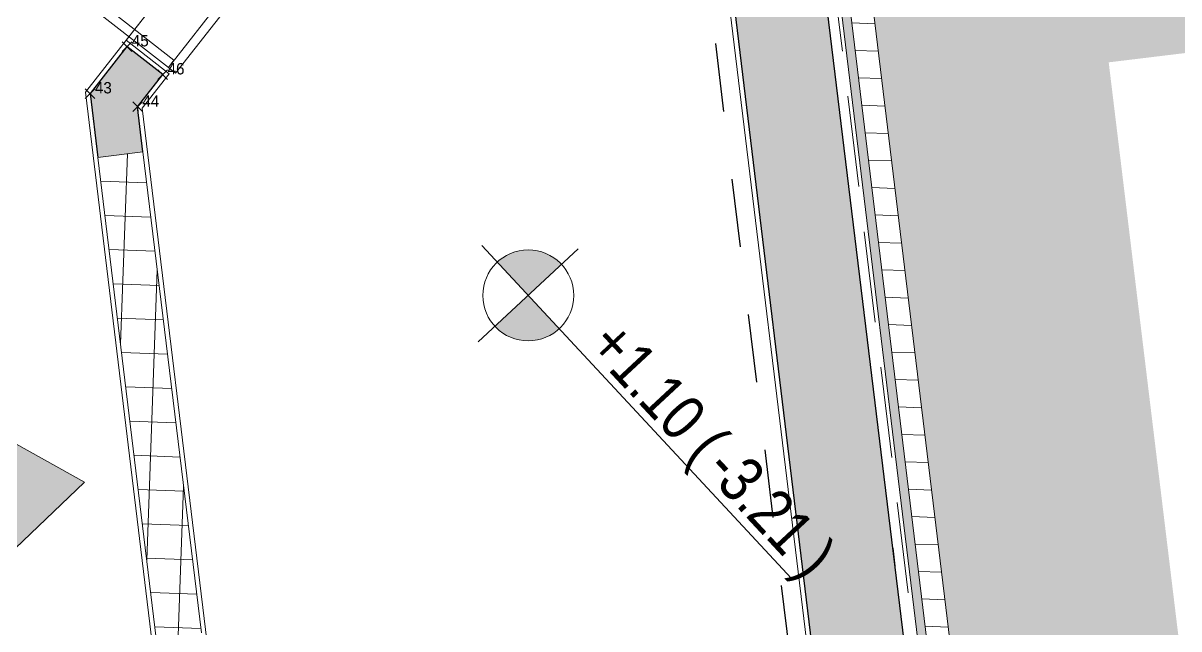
# Model space of a CAD drawing. Header units: metres. Extents: x 400403 to 400526, y 4543947 to 4544120.
# Drawn here: x 400457.34 to 400462.42, y 4543972.75 to 4543975.41 of the extents above; entities that cross this region are included whole.
import ezdxf

# ---------------------------------------------------------------- set-up
doc = ezdxf.new("R2010")
doc.units = ezdxf.units.M
for name, pattern in [('Dash', [0.6, 0.3, -0.3]), ('Dot 1mm', [0.09999999999999999, 0, -0.09999999999999999]), ('Hidden', [0.6000000000000001, 0.4, -0.2])]:
    doc.linetypes.add(name, pattern=pattern)
for name, color, linetype, lineweight, true_color in [('A-----NPP', 7, 'Continuous', 15, 0x00a000), ('A_AREA', 4, 'Dash', 60, 0x00ffff), ('A_DOOR', 5, 'Continuous', 13, 0x0000ff), ('A_RC', 7, 'Continuous', 15, 0x007f00)]:
    doc.layers.add(name, color=color, linetype=linetype, lineweight=lineweight, true_color=true_color)
for name, color, linetype, lineweight in [('A-DETLGEM', 7, 'Continuous', 13), ('A_ELEVATION_1', 7, 'Continuous', 13), ('A_ELEVATION_2', 7, 'Continuous', 18), ('A_HATCH', 7, 'Continuous', 18), ('A_NIVO', 7, 'Continuous', 5), ('A_SECTION_LINE', 7, 'Continuous', 5), ('G-PLANOTM', 7, 'Continuous', 13)]:
    doc.layers.add(name, color=color, linetype=linetype, lineweight=lineweight)
doc.styles.add('Arial Narrow_1', font='Arial Narrow.ttf', dxfattribs={"height": 0.2})

# ---------------------------------------------------------------- blocks, each defined once
blk = doc.blocks.new('_SINGLE SWINGING_no handle - INT HOLLOW METAL-5776789-PERON KAT _1_10 _-3_21_ KOTU TUĞLA DUVAR PLANI - 2_2')
at = {"layer": 'A_DOOR', "color": 176, "true_color": 0x00007f}
for p, q in [((-0.4600000000000067, 0.02949999999902054), (0.4599999999999747, 0.02949999999902054)), ((-0.4600000000000068, -0.01050000000097889), (-0.4600000000000067, 0.02949999999902054)), ((0.4599999999999746, 0.02949999999902054), (0.4599999999999746, -0.01050000000097889)), ((0.4599999999999746, -0.01050000000097889), (-0.4600000000000068, -0.01050000000097889)), ((0.4599999999999578, -0.0105000000009838), (0.4199999999999578, -0.01050000000098373)), ((0.4199999999999564, -0.9305000000009839), (0.4199999999999578, -0.0105000000009837)), ((0.4599999999999578, -0.0105000000009838), (0.4599999999999563, -0.930500000000984)), ((0.4599999999999563, -0.930500000000984), (0.4199999999999564, -0.9305000000009839))]:
    blk.add_line(p, q, dxfattribs=at)
at = {"layer": 'A_DOOR', "linetype": 'Dash', "lineweight": 5}
blk.add_arc((0.4599999999999576, -0.01050000000098373), 0.9200000000000008, 178.9999999999995, 269.9999999999996, dxfattribs=at)
blk = doc.blocks.new('M09-PRT-S24-ZZ-M3-ARC-01_rvt-1-PERON KAT _1_10 _-3_21_ KOTU TUĞLA DUVAR PLANI - 2_2')
at = {"layer": 'A_HATCH', "lineweight": 5, "true_color": 0x787878}
h = blk.add_hatch(dxfattribs=at)
h.set_pattern_fill('FP_2', color=8, style=0, pattern_type=2)
h.set_pattern_definition([(45, (0, 0), (-0.1060660171779821, 0.1060660171779821), []), (135, (0, 0), (-0.1060660171779821, -0.1060660171779821), [])])
h.paths.add_polyline_path([(130.2871763778977, -38.48633484909278), (130.4047334283562, -38.32453145021778), (128.3012892429813, -36.79628979425738), (128.1837321925228, -36.95809319313236), (130.2252834638768, -38.44136701487441)], flags=0)
h.paths.add_polyline_path([(128.0219287936479, -36.84053614267388), (128.1394858441064, -36.6787327437989), (126.4157933792055, -35.42639686284597), (126.2982363287469, -35.58820026172095), (127.2223033399739, -36.25957424410411)], flags=0)
at = {"layer": 'A_RC', "lineweight": 5, "true_color": 0xff8000}
blk.add_hatch(color=30, dxfattribs=at).paths.add_polyline_path([(126.2982363287469, -35.58820026172098), (126.4157933792054, -35.42639686284599), (126.2539899803304, -35.3088398123875), (126.2258317766232, -35.13105591108035), (126.0282941085042, -35.16234280408838), (126.0694117676198, -35.42194948660998)], flags=0)
at = {"layer": 'G-PLANOTM', "linetype": 'Hidden', "lineweight": 5, "true_color": 0x787878}
h = blk.add_hatch(dxfattribs=at)
h.set_pattern_fill('FP_1', color=8, style=0, pattern_type=2)
h.set_pattern_definition([(45, (0, 0), (-0.08838834764831845, 0.08838834764831845), []), (45, (0.08800000000000001, 0), (-0.08838834764831845, 0.08838834764831845), [0.063, -0.031])])
h.paths.add_polyline_path([(126.8121334168002, -43.94984180028957), (127.0503788279411, -43.62192512375999), (69.14334172818242, -1.550000000000271), (68.45375773204518, -1.550000000000263), (126.4136455600131, -43.66032342544006)], flags=0)
h.paths.add_polyline_path([(132.2902747160183, -36.4098271582594), (132.5285201268918, -36.08191048209794), (127.3504922333829, -32.31985300626563), (127.1122468225093, -32.64776968242712), (132.1021460413161, -36.27314367535099)], flags=0)
h.paths.add_polyline_path([(121.2879627219687, -28.41617958819882), (121.5262081328422, -28.08826291203734), (113.7134310618535, -22.41194810813881), (113.47518565098, -22.73986478430029), (116.3527024355227, -24.83050310331983), (116.3536590453407, -24.82918652046008), (116.5154591494044, -24.94674810570355), (116.5145058344612, -24.94806015382449), (121.2163430921679, -28.36414488130859)], flags=0)
h.paths.add_polyline_path([(108.3025794247999, -18.98174638035507), (108.5408248356733, -18.65382970419358), (84.99942286000416, -1.550000000000271), (84.30983886464098, -1.550000000000263), (108.2978207895446, -18.9782890294669)], flags=0)
at = {"layer": 'A_AREA', "lineweight": 25}
blk.add_line((131.9079152791986, -36.25557912753774), (126.9728965105306, -32.67010987602317), dxfattribs=at)
at = {"layer": 'A_ELEVATION_2', "lineweight": 13}
blk.add_line((126.4157933792053, -35.42639686284593), (126.2982363287468, -35.58820026172091), dxfattribs=at)
at = {"layer": 'A_ELEVATION_2', "lineweight": 20}
for p, q in [((128.1394858441063, -36.67873274379885), (126.4157933792053, -35.42639686284593)), ((126.2982363287468, -35.58820026172091), (128.0219287936478, -36.84053614267384))]:
    blk.add_line(p, q, dxfattribs=at)
at = {"layer": 'A_RC'}
for p, q in [((131.9549290342833, -36.19087024502572), (127.0361057084835, -32.61713591108737)), ((126.0509539463487, -35.4332604540322), (125.8079813279424, -33.899191716545)), ((125.8489771873512, -34.15802938598213), (126.0054116523914, -35.14571772657726)), ((126.0054116523914, -35.14571772657726), (126.2424568541342, -35.10817345496761)), ((126.2424568541342, -35.10817345496761), (126.2724478016014, -35.29752884496518)), ((126.2724478016014, -35.29752884496518), (130.4164891334019, -38.30835111033025)), ((130.2754206728517, -38.50251518898025), (126.0509539463487, -35.4332604540322))]:
    blk.add_line(p, q, dxfattribs=at)
at = {"layer": 'A_RC', "color": 7, "lineweight": 25}
for p, q in [((126.2258317766231, -35.13105591108033), (126.0282941085041, -35.16234280408835)), ((126.0282941085041, -35.16234280408835), (126.0694117676197, -35.42194948660995)), ((126.2539899803303, -35.30883981238746), (126.2258317766231, -35.13105591108033)), ((126.4157933792053, -35.42639686284597), (126.2539899803303, -35.30883981238746)), ((126.0694117676197, -35.42194948660995), (126.2982363287468, -35.58820026172095))]:
    blk.add_line(p, q, dxfattribs=at)
at = {"layer": 'A_RC', "color": 7}
blk.add_line((126.2982363287468, -35.58820026172095), (126.4157933792053, -35.42639686284597), dxfattribs=at)
at = {"layer": 'G-PLANOTM', "linetype": 'Hidden'}
blk.add_line((132.553993323664, -36.04684963460404), (127.40431391057, -32.30538853539748), dxfattribs=at)
at = {"layer": 'G-PLANOTM', "lineweight": 25}
for p, q in [((132.5285201268917, -36.0819104820979), (127.3504922333827, -32.3198530062656)), ((127.1122468225092, -32.64776968242709), (132.2902747160182, -36.40982715825938))]:
    blk.add_line(p, q, dxfattribs=at)
at = {"lineweight": 15, "rotation": 279.0000000000001}
blk.add_blockref('_SINGLE SWINGING_no handle - INT HOLLOW METAL-5776789-PERON KAT _1_10 _-3_21_ KOTU TUĞLA DUVAR PLANI - 2_2', (126.1579852716792, -34.63556917889983), dxfattribs=at)
blk = doc.blocks.new('Elevation - Filled Arrow-693709-PERON KAT _1_10 _-3_21_ KOTU TUĞLA DUVAR PLANI - 2_2')
at = {"layer": 'A_SECTION_LINE'}
blk.add_hatch(color=256, dxfattribs=at).paths.add_polyline_path([(6.591881948714948e-07, 0.005843741991433941), (0.002531957843382645, 0.002468698742516678), (-0.002450179215144995, 0.002468698742516693)], flags=0)
for p, q in [((6.591881948721558e-07, 0.005843741991433941), (-0.002450179215144995, 0.002468698742516693)), ((0.002531957843382645, 0.002468698742516679), (6.591881948714948e-07, 0.005843741991433941)), ((-0.002450179215144993, 0.002468698742516694), (0.002531957843382645, 0.002468698742516678))]:
    blk.add_line(p, q, dxfattribs=at)
blk = doc.blocks.new('Spot Elevations - D_DAT_ELEV TARGET_REV-693727-PERON KAT _1_10 _-3_21_ KOTU TUĞLA DUVAR PLANI - 2_2')
at = {"layer": 'A_NIVO'}
h = blk.add_hatch(color=256, dxfattribs=at)
edge = h.paths.add_edge_path(flags=0)
edge.add_line((1.586231146433193e-18, 0.004), (-0.001999999999999998, 0.004))
edge.add_arc((-5.287437154777308e-19, 0.004), 0.001999999999999996, 90.00000000000028, 180.0000000000001, ccw=False)
edge.add_line((1.586231146433193e-18, 0.005999999999999998), (1.586231146433193e-18, 0.004))
h = blk.add_hatch(color=256, dxfattribs=at)
edge = h.paths.add_edge_path(flags=0)
edge.add_line((1.586231146433193e-18, 0.004), (0.002000000000000003, 0.004))
edge.add_arc((9.517386878599156e-18, 0.003999999999999994), 0.001999999999999992, 269.9999999999993, 359.99999999999983, ccw=False)
edge.add_line((1.586231146433193e-18, 0.002), (1.586231146433193e-18, 0.004))
for p, q in [((1.850603004172058e-18, 0.001000000000000001), (1.850603004172058e-18, 0.006999999999999999)), ((-0.002999999999999997, 0.004), (0.017, 0.004))]:
    blk.add_line(p, q, dxfattribs=at)
blk.add_circle((1.586231146433193e-18, 0.004), 0.002000000000000001, dxfattribs=at)
blk = doc.blocks.new('*U825')
at = {"color": 0, "linetype": 'ByBlock', "lineweight": -2, "transparency": 16777216}
for p, q in [((-0.7071067811865476, -0.7071067811865476), (0.7071067811865476, 0.7071067811865476)), ((-0.7071067811865476, 0.7071067811865476), (0.7071067811865476, -0.7071067811865476))]:
    blk.add_line(p, q, dxfattribs=at)
blk = doc.blocks.new('*U952', base_point=(400457.6332059918, 4543975.099460933))
at = {"color": 1, "linetype": 'ByBlock', "insert": (400457.6544191952, 4543975.099460933), "char_height": 0.05, "attachment_point": 7}
blk.add_mtext('43', dxfattribs=at)
blk = doc.blocks.new('*U953', base_point=(400457.6332059918, 4543975.099460933))
at = {"color": 61, "linetype": 'ByBlock', "lineweight": -2}
blk.add_blockref('*U952', (400457.6332059918, 4543975.099460933), dxfattribs=at)
blk = doc.blocks.new('*U954', base_point=(400457.6332059918, 4543975.099460933))
at = {"color": 61, "linetype": 'ByBlock', "lineweight": -2}
blk.add_blockref('*U953', (400457.6332059918, 4543975.099460933), dxfattribs=at)
at = {"color": 60, "linetype": 'ByBlock', "lineweight": -2, "xscale": 0.03, "yscale": 0.03, "zscale": 0.03, "rotation": 8.537736462515939e-07}
blk.add_blockref('*U825', (400457.6332059918, 4543975.099460933), dxfattribs=at)
blk = doc.blocks.new('*U955', base_point=(400457.8417342819, 4543975.041332913))
at = {"color": 1, "linetype": 'ByBlock', "insert": (400457.8629474854, 4543975.041332913), "char_height": 0.05, "attachment_point": 7}
blk.add_mtext('44', dxfattribs=at)
blk = doc.blocks.new('*U956', base_point=(400457.8417342819, 4543975.041332913))
at = {"color": 61, "linetype": 'ByBlock', "lineweight": -2}
blk.add_blockref('*U955', (400457.8417342819, 4543975.041332913), dxfattribs=at)
blk = doc.blocks.new('*U957', base_point=(400457.8417342819, 4543975.041332913))
at = {"color": 61, "linetype": 'ByBlock', "lineweight": -2}
blk.add_blockref('*U956', (400457.8417342819, 4543975.041332913), dxfattribs=at)
at = {"color": 60, "linetype": 'ByBlock', "lineweight": -2, "xscale": 0.03, "yscale": 0.03, "zscale": 0.03, "rotation": 8.537736462515939e-07}
blk.add_blockref('*U825', (400457.8417342819, 4543975.041332913), dxfattribs=at)
blk = doc.blocks.new('*U958', base_point=(400457.7953027415, 4543975.306368968))
at = {"color": 1, "linetype": 'ByBlock', "insert": (400457.8165159449, 4543975.306368968), "char_height": 0.05, "attachment_point": 7}
blk.add_mtext('45', dxfattribs=at)
blk = doc.blocks.new('*U959', base_point=(400457.7953027415, 4543975.306368968))
at = {"color": 61, "linetype": 'ByBlock', "lineweight": -2}
blk.add_blockref('*U958', (400457.7953027415, 4543975.306368968), dxfattribs=at)
blk = doc.blocks.new('*U960', base_point=(400457.7953027415, 4543975.306368968))
at = {"color": 61, "linetype": 'ByBlock', "lineweight": -2}
blk.add_blockref('*U959', (400457.7953027415, 4543975.306368968), dxfattribs=at)
at = {"color": 60, "linetype": 'ByBlock', "lineweight": -2, "xscale": 0.03, "yscale": 0.03, "zscale": 0.03, "rotation": 8.537736462515939e-07}
blk.add_blockref('*U825', (400457.7953027415, 4543975.306368968), dxfattribs=at)
blk = doc.blocks.new('*U961', base_point=(400457.9527414116, 4543975.183027714))
at = {"color": 1, "linetype": 'ByBlock', "insert": (400457.973954615, 4543975.183027714), "char_height": 0.05, "attachment_point": 7}
blk.add_mtext('46', dxfattribs=at)
blk = doc.blocks.new('*U962', base_point=(400457.9527414116, 4543975.183027714))
at = {"color": 61, "linetype": 'ByBlock', "lineweight": -2}
blk.add_blockref('*U961', (400457.9527414116, 4543975.183027714), dxfattribs=at)
blk = doc.blocks.new('*U963', base_point=(400457.9527414116, 4543975.183027714))
at = {"color": 60, "linetype": 'ByBlock', "lineweight": -2, "xscale": 0.03, "yscale": 0.03, "zscale": 0.03, "rotation": 8.537736462515939e-07}
blk.add_blockref('*U825', (400457.9527414116, 4543975.183027714), dxfattribs=at)
at = {"color": 61, "linetype": 'ByBlock', "lineweight": -2}
blk.add_blockref('*U962', (400457.9527414116, 4543975.183027714), dxfattribs=at)

msp = doc.modelspace()

# ---------------------------------------------------------------- hatches: boundary and pattern name
at = {"layer": 'A-DETLGEM', "true_color": 0xc0c0c0}
h = msp.add_hatch(color=9, dxfattribs=at)
h.paths.add_polyline_path([(400452.7678284498, 4543963.817201259), (400452.807536728, 4543963.822023363), (400452.2095959864, 4543968.745849808), (400451.8621474833, 4543968.703656279), (400443.1550779355, 4544040.403235087), (400441.0116069176, 4544042.707948361), (400440.4027377538, 4544047.721766425), (400440.3665329389, 4544047.688094571), (400440.973465436, 4544042.690224256), (400443.1169364539, 4544040.385510983), (400451.8272613075, 4543968.659125897), (400452.1747098116, 4543968.701319427), (400452.7590697927, 4543963.88932564)], flags=0)
h.paths.add_polyline_path([(400459.1456847905, 4543964.591716809), (400459.1853930682, 4543964.596538912), (400458.5934799553, 4543969.47073001), (400461.6588573853, 4543969.842984003), (400460.8873209447, 4543976.19630845), (400466.8435626134, 4543976.919623862), (400467.3137176313, 4543973.048066777), (400474.6425523991, 4543973.93806746), (400474.1723973808, 4543977.809624544), (400480.1286390489, 4543978.532939957), (400480.9001754895, 4543972.179615511), (400483.9425375685, 4543972.549074559), (400484.5344506814, 4543967.674883462), (400484.5741589595, 4543967.679705564), (400483.9774237438, 4543972.59360494), (400480.9350616648, 4543972.224145892), (400480.1635252247, 4543978.577470337), (400474.1278670002, 4543977.844510719), (400474.5980220182, 4543973.972953635), (400467.3486038066, 4543973.092597158), (400466.8784487887, 4543976.964154243), (400460.8427905642, 4543976.231194624), (400461.6143270048, 4543969.877870179), (400458.5489495748, 4543969.505616185), (400459.1390477351, 4543964.646370565)], flags=0)
h.paths.add_polyline_path([(400459.9569060474, 4543983.487089534), (400465.9924567199, 4543984.220036092), (400464.8906062405, 4543993.293377566), (400458.8746948356, 4543992.562815967), (400459.9556163388, 4543983.497905393)], flags=0)
h.paths.add_polyline_path([(400459.9918782643, 4543983.531630363), (400458.9191393612, 4543992.527919366), (400464.8557200652, 4543993.248847186), (400465.9479263393, 4543984.254922268), (400460.1314518425, 4543983.548579931)], flags=0)
h.paths.add_polyline_path([(400458.0112363381, 4543999.817669151), (400464.0157961418, 4544000.546852232), (400463.0719067157, 4544008.319441385), (400462.9540591092, 4544008.827320962), (400462.853616445, 4544009.313623422), (400462.7649953143, 4544009.802260861), (400462.6882504007, 4544010.292949756), (400462.623429733, 4544010.785405664), (400462.5705746912, 4544011.279343418), (400462.5297200285, 4544011.774477336), (400462.5008939017, 4544012.270521433), (400462.4841179132, 4544012.767189649), (400462.4794071672, 4544013.264196078), (400462.4867703492, 4544013.761255213), (400462.5060082256, 4544014.257894722), (400462.519393141, 4544014.493754781), (400462.5472567083, 4544014.769675243), (400462.5872155993, 4544015.044103815), (400462.6391938786, 4544015.316496773), (400462.7030915535, 4544015.586352989), (400462.7787847874, 4544015.853140966), (400462.8661452603, 4544016.11639228), (400462.9649505989, 4544016.375457826), (400463.0751031215, 4544016.630059193), (400463.1963096686, 4544016.879517213), (400463.3283640147, 4544017.123412716), (400463.4709075989, 4544017.361116725), (400463.6239789823, 4544017.592643403), (400463.7867914751, 4544017.816846895), (400463.9594442361, 4544018.033863748), (400454.573545323, 4544028.125815366), (400458.009917698, 4543999.828527677)], flags=0)
h.paths.add_polyline_path([(400458.046122513, 4543999.862199532), (400454.6280945071, 4544028.008427956), (400463.9062519699, 4544018.032322622), (400463.7351404928, 4544017.81486156), (400463.5736655855, 4544017.590152182), (400463.4178631395, 4544017.351430406), (400463.2808331425, 4544017.120708297), (400463.1500316883, 4544016.876865254), (400463.0299779103, 4544016.627555124), (400462.9208997866, 4544016.373251341), (400462.8230044554, 4544016.114436824), (400462.7301173477, 4544015.829012659), (400462.6614841811, 4544015.585249143), (400462.5981659611, 4544015.315880894), (400462.5466433965, 4544015.04400983), (400462.5062295982, 4544014.762341226), (400462.4784841562, 4544014.479461997), (400462.4637149625, 4544014.218560378), (400462.4453155819, 4544013.722700703), (400462.4389194982, 4544013.226541006), (400462.4445304564, 4544012.730371809), (400462.4621451708, 4544012.23448364), (400462.4917533278, 4544011.739166859), (400462.5333375918, 4544011.244711499), (400462.5868736111, 4544010.75140708), (400462.6523300392, 4544010.259542453), (400462.7296685494, 4544009.769405625), (400462.8188438561, 4544009.281283592), (400462.9198037434, 4544008.795462168), (400463.0330741453, 4544008.307408151), (400463.9712657613, 4544000.581738408), (400458.1453932078, 4543999.874254788)], flags=0)
h.paths.add_polyline_path([(400473.2484207419, 4543985.099658736), (400479.284049389, 4543985.832614762), (400478.1820188975, 4543994.907438577), (400472.1463606735, 4543994.174478958), (400472.3033203884, 4543992.881972294), (400472.5165721179, 4543992.807302116), (400472.6992997048, 4543992.731547963), (400472.8883344322, 4543992.639742639), (400473.0715157325, 4543992.536969901), (400473.2482302474, 4543992.423592242), (400473.4178836812, 4543992.300005571), (400473.5799032227, 4543992.166638209), (400473.7337397608, 4543992.023949686), (400473.8788699331, 4543991.872429312), (400474.0147979796, 4543991.712594587), (400474.1410574355, 4543991.544989416), (400474.2572126357, 4543991.37018218), (400474.3628600175, 4543991.188763615), (400474.4495357378, 4543991.019716297), (400474.533708327, 4543990.828649135), (400474.6065029633, 4543990.632964118), (400474.6676678532, 4543990.433338114), (400474.7169914288, 4543990.230461626), (400474.754303081, 4543990.025036394), (400474.7794737504, 4543989.817772982), (400474.7924163715, 4543989.609388304), (400474.7930851048, 4543989.400583901), (400474.7792358823, 4543989.172607589), (400474.7576405313, 4543988.984719086), (400474.7216476873, 4543988.779058686), (400474.6736268132, 4543988.575869906), (400474.6137440131, 4543988.375855568), (400474.5422064197, 4543988.179707517), (400474.4592614784, 4543987.988104223), (400474.3651960958, 4543987.801708438), (400474.2603356392, 4543987.621164899), (400474.1449529473, 4543987.446978354), (400474.0197164291, 4543987.280110134), (400473.8846547069, 4543987.12063671), (400473.7407301488, 4543986.969654641), (400473.5880352646, 4543986.827260971), (400473.4272334832, 4543986.694090133), (400473.2588810144, 4543986.570602759), (400473.0835601851, 4543986.457225991), (400473.2471021014, 4543985.110517261)], flags=0)
h.paths.add_polyline_path([(400473.2833069172, 4543985.144189117), (400473.1263708575, 4543986.436500991), (400473.3017485785, 4543986.551669539), (400473.4700988075, 4543986.67688671), (400473.6308465205, 4543986.811724807), (400473.7834426603, 4543986.955723272), (400473.9273660137, 4543987.108390254), (400474.0621249881, 4543987.269204303), (400474.1872592983, 4543987.43761613), (400474.3023415288, 4543987.613050506), (400474.4069785989, 4543987.794908206), (400474.5074580634, 4543987.998059126), (400474.5835245471, 4543988.175389119), (400474.6558126035, 4543988.376024545), (400474.7144871308, 4543988.573864964), (400474.7622909542, 4543988.778158709), (400474.7980785943, 4543988.984896186), (400474.8217278147, 4543989.193371254), (400474.8331578379, 4543989.402871836), (400474.8323296225, 4543989.612682355), (400474.8192459974, 4543989.822086171), (400474.7939516521, 4543990.030368037), (400474.7565329825, 4543990.236816536), (400474.7071177983, 4543990.440726513), (400474.6458748831, 4543990.641401486), (400474.5730134217, 4543990.838156021), (400474.488782282, 4543991.030318075), (400474.3934691679, 4543991.217231289), (400474.2873996334, 4543991.398257236), (400474.1709359764, 4543991.572777596), (400474.0444759946, 4543991.74019627), (400473.9084516294, 4543991.899941416), (400473.7633274915, 4543992.051467401), (400473.6095992732, 4543992.194256666), (400473.4439646486, 4543992.33062162), (400473.2682025452, 4543992.458325363), (400473.1021770272, 4543992.565486071), (400472.9195497153, 4543992.668774039), (400472.7312003668, 4543992.761216792), (400472.5377723147, 4543992.842498573), (400472.3399262401, 4543992.912341758), (400472.1908910541, 4543994.139592783), (400478.1471327222, 4543994.862908197), (400479.2395190084, 4543985.867500938), (400473.334393588, 4543985.150392991)], flags=0)
h.paths.add_polyline_path([(400490.912307022, 4543968.449399011), (400490.9520152997, 4543968.454221114), (400490.3601021873, 4543973.328412213), (400490.732206514, 4543973.373599902), (400488.5232563558, 4543991.563508122), (400490.6556640359, 4543989.270690424), (400483.9677507169, 4544044.343245594), (400483.9214053843, 4544044.393077247), (400490.6011148518, 4543989.388077835), (400488.4687071716, 4543991.680895532), (400490.6876761335, 4543973.408486077), (400490.3155718063, 4543973.363298387), (400490.9056699671, 4543968.504052767)], flags=0)
h.paths.add_polyline_path([(400471.2437053081, 4544001.420437631), (400477.2984102238, 4544002.155710245), (400477.0839002305, 4544003.922122707), (400470.2032762315, 4544011.320340516), (400471.2398309094, 4544001.457303355)], flags=0)
h.paths.add_polyline_path([(400471.2792374413, 4544001.465046455), (400470.2555795555, 4544011.205367911), (400477.0457587489, 4544003.904398602), (400477.2538798433, 4544002.190596421), (400471.452247412, 4544001.48605648)], flags=0)
at = {"layer": 'A-DETLGEM', "lineweight": 5, "true_color": 0x787878}
h = msp.add_hatch(dxfattribs=at)
h.set_pattern_fill('FP_3', color=8, scale=0.999999999991027, angle=-47.07600604230347, style=0, pattern_type=2)
h.set_pattern_definition([(357.9239939576966, (400397.7144573492, 4544091.538091335), (0.004347025583265216, 0.1199212381870702), [])])
h.paths.add_polyline_path([(400452.6685577554, 4543963.805146002), (400452.7678284498, 4543963.817201259), (400452.1747098116, 4543968.701319427), (400451.8272613075, 4543968.659125897), (400443.1169364539, 4544040.385510983), (400440.973465436, 4544042.690224256), (400440.3665329389, 4544047.688094571), (400440.2760209007, 4544047.603914931), (400440.8781117316, 4544042.645913994), (400443.0215827495, 4544040.341200721), (400451.7400458704, 4543968.547799946), (400452.087494374, 4543968.589993476), (400452.5592706141, 4543964.70508621)], flags=0)
h.paths.add_polyline_path([(400459.1853930682, 4543964.596538912), (400459.2846637621, 4543964.608594169), (400458.7048059066, 4543969.383514573), (400461.7701833366, 4543969.755768565), (400460.998646896, 4543976.109093011), (400466.7563471758, 4543976.808297911), (400467.2265021942, 4543972.936740827), (400474.7538783504, 4543973.850852023), (400474.283723332, 4543977.722409106), (400480.0414236113, 4543978.421614005), (400480.8129600519, 4543972.068289559), (400483.8553221314, 4543972.437748608), (400484.4351799874, 4543967.662828204), (400484.5344506814, 4543967.674883462), (400483.9425375685, 4543972.549074559), (400480.9001754895, 4543972.179615511), (400480.1286390489, 4543978.532939957), (400474.1723973808, 4543977.809624544), (400474.6425523991, 4543973.93806746), (400467.3137176313, 4543973.048066777), (400466.8435626134, 4543976.919623862), (400460.8873209447, 4543976.19630845), (400461.6588573853, 4543969.842984003), (400458.5934799553, 4543969.47073001), (400459.1688004301, 4543964.733173301)], flags=0)
h.paths.add_polyline_path([(400459.9918782643, 4543983.531630363), (400465.9479263393, 4543984.254922268), (400464.8557200652, 4543993.248847186), (400458.9191393612, 4543992.527919366), (400459.9690330608, 4543983.723216639)], flags=0)
h.paths.add_polyline_path([(400460.0793088062, 4543983.642982437), (400459.0302506734, 4543992.440677864), (400464.7685046281, 4543993.137521234), (400465.8366003876, 4543984.342137705), (400460.8238406891, 4543983.733397067)], flags=0)
h.paths.add_polyline_path([(400458.046122513, 4543999.862199532), (400463.9712657613, 4544000.581738408), (400463.0324890955, 4544008.312225821), (400462.9198037434, 4544008.795462168), (400462.8188438561, 4544009.281283592), (400462.7296685494, 4544009.769405625), (400462.6523300392, 4544010.259542453), (400462.5868736111, 4544010.75140708), (400462.5333375918, 4544011.244711499), (400462.4917533278, 4544011.739166859), (400462.4621451708, 4544012.23448364), (400462.4445304564, 4544012.730371809), (400462.4389194982, 4544013.226541006), (400462.4453155819, 4544013.722700703), (400462.4637149625, 4544014.218560378), (400462.4793540073, 4544014.49482813), (400462.5070143264, 4544014.770152225), (400462.5466433965, 4544015.04400983), (400462.5981659611, 4544015.315880894), (400462.6614841811, 4544015.585249143), (400462.7364778157, 4544015.851603053), (400462.8230044554, 4544016.114436824), (400462.9235176184, 4544016.37935453), (400463.0299779103, 4544016.627555124), (400463.1500316883, 4544016.876865254), (400463.2808331425, 4544017.120708297), (400463.422133884, 4544017.358621203), (400463.5736655855, 4544017.590152182), (400463.7351404928, 4544017.81486156), (400463.9062519699, 4544018.032322622), (400454.6280945071, 4544028.008427956), (400458.0428259128, 4543999.889345844)], flags=0)
h.paths.add_polyline_path([(400458.13333795, 4543999.973525482), (400454.7644674669, 4544027.714959431), (400463.7738464681, 4544018.027851372), (400463.606532131, 4544017.809376706), (400463.4486891135, 4544017.583964087), (400463.3006047342, 4544017.352023827), (400463.1625485487, 4544017.113978123), (400463.034771857, 4544016.870260286), (400462.9175072486, 4544016.621313947), (400462.810968178, 4544016.367592262), (400462.709071736, 4544016.090110143), (400462.6308224966, 4544015.847678075), (400462.5575438008, 4544015.582431962), (400462.4956458771, 4544015.314301556), (400462.445241396, 4544015.04377493), (400462.4064221081, 4544014.771344515), (400462.3792586761, 4544014.497506214), (400462.3638005435, 4544014.222758487), (400462.344939449, 4544013.693761763), (400462.3389198544, 4544013.227025782), (400462.3445352098, 4544012.728999308), (400462.3621856692, 4544012.231254033), (400462.3918609211, 4544011.734080746), (400462.4335436268, 4544011.237769905), (400462.4872094366, 4544010.742611465), (400462.552826997, 4544010.24889471), (400462.6303579725, 4544009.756908078), (400462.7197570686, 4544009.266938997), (400462.8209720553, 4544008.779273718), (400462.9339438026, 4544008.294197143), (400463.8599398105, 4544000.668953845), (400458.5688852772, 4544000.026417577)], flags=0)
h.paths.add_polyline_path([(400473.2833069172, 4543985.144189117), (400479.2395190084, 4543985.867500938), (400478.1471327222, 4543994.862908197), (400472.1908910541, 4543994.139592783), (400472.3399262401, 4543992.912341758), (400472.5492364206, 4543992.83768116), (400472.7456524536, 4543992.754123638), (400472.9364829278, 4543992.659197175), (400473.1021770272, 4543992.565486071), (400473.278458511, 4543992.451705678), (400473.4477920542, 4543992.327821494), (400473.6095992732, 4543992.194256666), (400473.7633274915, 4543992.051467401), (400473.9084516294, 4543991.899941416), (400474.0444759946, 4543991.74019627), (400474.1709359764, 4543991.572777596), (400474.2873996334, 4543991.398257236), (400474.3934691679, 4543991.217231289), (400474.488782282, 4543991.030318075), (400474.5786858709, 4543990.822838184), (400474.6505804016, 4543990.625982889), (400474.709306113, 4543990.431696511), (400474.7578941398, 4543990.229306682), (400474.7939516521, 4543990.030368037), (400474.8192459974, 4543989.822086171), (400474.8323296225, 4543989.612682355), (400474.8331578379, 4543989.402871836), (400474.8217278147, 4543989.193371254), (400474.79632313, 4543988.974755244), (400474.7622909542, 4543988.778158709), (400474.7144871308, 4543988.573864964), (400474.6548304069, 4543988.372712747), (400474.5835245471, 4543988.175389119), (400474.5008131066, 4543987.982568069), (400474.4069785989, 4543987.794908206), (400474.3023415288, 4543987.613050506), (400474.1872592983, 4543987.43761613), (400474.0621249881, 4543987.269204303), (400473.9273660137, 4543987.108390254), (400473.7834426603, 4543986.955723272), (400473.6308465205, 4543986.811724807), (400473.4700988075, 4543986.67688671), (400473.3017485785, 4543986.551669539), (400473.1263708575, 4543986.436500991), (400473.2747680159, 4543985.214503887)], flags=0)
h.paths.add_polyline_path([(400473.3705223548, 4543985.255515068), (400473.2332925061, 4543986.385553398), (400473.408792357, 4543986.505118405), (400473.5771235107, 4543986.634581187), (400473.7377284608, 4543986.773512967), (400473.8900752883, 4543986.921453607), (400474.033659428, 4543987.077913134), (400474.1680053352, 4543987.242373363), (400474.2926680595, 4543987.414289603), (400474.4072347256, 4543987.593092478), (400474.5113258912, 4543987.7781898), (400474.6045968114, 4543987.968968531), (400474.6867385763, 4543988.164796823), (400474.7574791355, 4543988.365026097), (400474.8165841988, 4543988.568993204), (400474.8638580125, 4543988.77602261), (400474.8991440078, 4543988.985428645), (400474.9223253196, 4543989.196517765), (400474.9333251715, 4543989.408590847), (400474.9321071329, 4543989.620945515), (400474.9186752373, 4543989.83287846), (400474.8930739714, 4543990.043687768), (400474.8553881241, 4543990.252675246), (400474.8057425107, 4543990.459148736), (400474.742734118, 4543990.666704048), (400474.6712687486, 4543990.861829015), (400474.5868859711, 4543991.056702144), (400474.4884589599, 4543991.251547192), (400474.3852250609, 4543991.430289452), (400474.2686148203, 4543991.607766326), (400474.1419881839, 4543991.778241205), (400474.0057645338, 4543991.94114948), (400473.8545224141, 4543992.101524921), (400473.7063611532, 4543992.242134887), (400473.5441730344, 4543992.379215167), (400473.3743678416, 4543992.506738442), (400473.197507964, 4543992.624282361), (400473.0141791544, 4543992.731457622), (400472.8249885906, 4543992.827909264), (400472.6305628624, 4543992.913317845), (400472.431545903, 4543992.987400494), (400472.3022170058, 4543994.052377346), (400478.0599172851, 4543994.751582244), (400479.1281930571, 4543985.954716375), (400473.5552954325, 4543985.277953582)], flags=0)
h.paths.add_polyline_path([(400490.9520152997, 4543968.454221114), (400491.0512859941, 4543968.466276371), (400490.4714281381, 4543973.241196775), (400490.8435324653, 4543973.286384464), (400488.6596293155, 4543991.270039597), (400490.7920369956, 4543988.977221899), (400484.0836140494, 4544044.218666462), (400483.9677507169, 4544044.343245594), (400490.6556640359, 4543989.270690424), (400488.5232563558, 4543991.563508122), (400490.732206514, 4543973.373599902), (400490.3601021873, 4543973.328412213), (400490.9354226621, 4543968.590855503)], flags=0)
h.paths.add_polyline_path([(400471.2792374413, 4544001.465046455), (400477.2538798433, 4544002.190596421), (400477.0457587489, 4544003.904398602), (400470.2555795555, 4544011.205367911), (400471.2667903668, 4544001.583483002)], flags=0)
h.paths.add_polyline_path([(400471.368067774, 4544001.576568517), (400470.3863378647, 4544010.917936397), (400476.9504050445, 4544003.86008834), (400477.1425538911, 4544002.277811859), (400471.4450105066, 4544001.585912306)], flags=0)
h = msp.add_hatch(dxfattribs=at)
h.set_pattern_fill('FP_5', color=8, scale=0.999999999991027, angle=-47.07600604230347, style=0, pattern_type=2)
h.set_pattern_definition([(357.9239939576966, (400397.9255758983, 4544091.311091429), (0.2588922161881987, 0.2407796095912603), [0.2499999999977568, -0.2499999999977568]), (357.9239939576966, (400397.9282760632, 4544091.405100519), (0.2588922161881987, 0.2407796095912603), [0.2499999999977568, -0.2499999999977568]), (357.9239939576966, (400397.9323895138, 4544091.499058379), (0.2588922161881987, 0.2407796095912603), [0.2499999999977568, -0.2499999999977568]), (87.92399395769654, (400397.9646088553, 4544091.529023593), (-0.2407796095912603, 0.2588922161881987), [0.2499999999977567, -0.2499999999977567]), (87.92399395769654, (400398.0578856876, 4544091.525642401), (-0.2407796095912603, 0.2588922161881987), [0.2499999999977567, -0.2499999999977567]), (87.92399395769654, (400398.1525758056, 4544091.522209978), (-0.2407796095912603, 0.2588922161881987), [0.2499999999977567, -0.2499999999977567])])
h.paths.add_polyline_path([(400451.6758508107, 4543963.684593434), (400452.6685577554, 4543963.805146002), (400452.087494374, 4543968.589993476), (400451.7400458704, 4543968.547799946), (400443.0215827495, 4544040.341200721), (400440.8781117316, 4544042.645913994), (400440.2760209007, 4544047.603914931), (400439.3709005242, 4544046.76211855), (400439.9245746908, 4544042.202811386), (400442.0680457087, 4544039.898098114), (400450.8678914944, 4543967.434540433), (400451.215339998, 4543967.476733963), (400451.6552285489, 4543963.854410329)], flags=0)
h.paths.add_polyline_path([(400459.2846637621, 4543964.608594169), (400460.2773707073, 4543964.729146739), (400459.8180654204, 4543968.511360197), (400462.8834428504, 4543968.88361419), (400462.1119064098, 4543975.236938636), (400465.8841927998, 4543975.695038398), (400466.3543478182, 4543971.823481313), (400475.8671378642, 4543972.978697646), (400475.3969828459, 4543976.85025473), (400479.1692692358, 4543977.308354492), (400479.9408056764, 4543970.955030045), (400482.9831677554, 4543971.324489095), (400483.4424730427, 4543967.542275636), (400484.4351799874, 4543967.662828204), (400483.8553221314, 4543972.437748608), (400480.8129600519, 4543972.068289559), (400480.0414236113, 4543978.421614005), (400474.283723332, 4543977.722409106), (400474.7538783504, 4543973.850852023), (400467.2265021942, 4543972.936740827), (400466.7563471758, 4543976.808297911), (400460.998646896, 4543976.109093011), (400461.7701833366, 4543969.755768565), (400458.7048059066, 4543969.383514573), (400459.0391149411, 4543966.630600194)], flags=0)
h.paths.add_polyline_path([(400460.0793088062, 4543983.642982437), (400465.8366003876, 4543984.342137705), (400464.7685046281, 4543993.137521234), (400459.0302506734, 4543992.440677864), (400460.0407754958, 4543983.966133577)], flags=0)
h.paths.add_polyline_path([(400460.9536142239, 4543984.756503169), (400460.141363796, 4543991.568262833), (400463.8963502521, 4543992.024261721), (400464.7233408742, 4543985.21429208), (400463.0883182456, 4543985.015737836)], flags=0)
h.paths.add_polyline_path([(400458.13333795, 4543999.973525482), (400463.8599398105, 4544000.668953845), (400462.9339438026, 4544008.294197143), (400462.8209720553, 4544008.779273718), (400462.7197570686, 4544009.266938997), (400462.6303579725, 4544009.756908078), (400462.552826997, 4544010.24889471), (400462.4859451732, 4544010.754276448), (400462.4335436268, 4544011.237769905), (400462.3918609211, 4544011.734080746), (400462.3621856692, 4544012.231254033), (400462.3441319662, 4544012.764763028), (400462.3389198544, 4544013.227025782), (400462.345342883, 4544013.725042491), (400462.3638005435, 4544014.222758487), (400462.3792586761, 4544014.497506214), (400462.4064221081, 4544014.771344515), (400462.445241396, 4544015.04377493), (400462.4956458771, 4544015.314301556), (400462.5575438008, 4544015.582431962), (400462.6308224966, 4544015.847678075), (400462.7153485763, 4544016.109557073), (400462.810968178, 4544016.367592262), (400462.9175072486, 4544016.621313947), (400463.034771857, 4544016.870260286), (400463.1625485487, 4544017.113978123), (400463.3006047342, 4544017.352023827), (400463.4486891135, 4544017.583964087), (400463.606532131, 4544017.809376706), (400463.7738464681, 4544018.027851372), (400454.7644674669, 4544027.714959431), (400458.0598969112, 4544000.57828597)], flags=0)
h.paths.add_polyline_path([(400473.3705223548, 4543985.255515068), (400479.1281930571, 4543985.954716375), (400478.0599172851, 4543994.751582244), (400472.3022170058, 4543994.052377346), (400472.431545903, 4543992.987400494), (400472.6305628624, 4543992.913317845), (400472.8249885906, 4543992.827909264), (400473.0141791544, 4543992.731457622), (400473.197507964, 4543992.624282361), (400473.3743678416, 4543992.506738442), (400473.5441730344, 4543992.379215167), (400473.7063611532, 4543992.242134887), (400473.8603950376, 4543992.095951607), (400474.0057645338, 4543991.94114948), (400474.1419881839, 4543991.778241205), (400474.2686148203, 4543991.607766326), (400474.3852250609, 4543991.430289452), (400474.4914326962, 4543991.246398378), (400474.5868859711, 4543991.056702144), (400474.6712687486, 4543990.861829015), (400474.7443015557, 4543990.662424407), (400474.8057425107, 4543990.459148736), (400474.8553881241, 4543990.252675246), (400474.8930739714, 4543990.043687768), (400474.9186752373, 4543989.83287846), (400474.9321486829, 4543989.613701642), (400474.9333251715, 4543989.408590847), (400474.9223253196, 4543989.196517765), (400474.8991440078, 4543988.985428645), (400474.8638580125, 4543988.77602261), (400474.8165841988, 4543988.568993204), (400474.7574791355, 4543988.365026097), (400474.6867385763, 4543988.164796823), (400474.6045968114, 4543987.968968531), (400474.5113258912, 4543987.7781898), (400474.4072347256, 4543987.593092478), (400474.2926680595, 4543987.414289603), (400474.1680053352, 4543987.242373363), (400474.033659428, 4543987.077913134), (400473.8900752883, 4543986.921453607), (400473.7377284608, 4543986.773512967), (400473.5771235107, 4543986.634581187), (400473.408792357, 4543986.505118405), (400473.2332925061, 4543986.385553398), (400473.2771943776, 4543986.024037313)], flags=0)
h.paths.add_polyline_path([(400459.0054923265, 4544001.086784997), (400456.1281970676, 4544024.780274178), (400462.4889620329, 4544017.941021713), (400462.3357939014, 4544017.684152914), (400462.1930588783, 4544017.421343535), (400462.0609869907, 4544017.153017106), (400461.939791076, 4544016.879606048), (400461.8296664489, 4544016.601550975), (400461.7307905822, 4544016.319299989), (400461.6433228163, 4544016.03330795), (400461.5674041116, 4544015.744035748), (400461.5031568144, 4544015.45194956), (400461.4506844619, 4544015.157520098), (400461.4100716167, 4544014.861221847), (400461.3813837279, 4544014.563532309), (400461.3646670279, 4544014.264931221), (400461.3456219627, 4544013.748701422), (400461.338924125, 4544013.232163855), (400461.3445773452, 4544012.715613798), (400461.3625783908, 4544012.19934654), (400461.3929169725, 4544011.683657204), (400461.4355757452, 4544011.168840586), (400461.4905303248, 4544010.655190983), (400461.5577492953, 4544010.143002025), (400461.6371942313, 4544009.632566502), (400461.7288197174, 4544009.124176209), (400461.8325733772, 4544008.618121766), (400461.9483958978, 4544008.114692464), (400462.7466802971, 4544001.541108222), (400461.0826053249, 4544001.339025912)], flags=0)
h.paths.add_polyline_path([(400491.0512859941, 4543968.466276371), (400492.0439929393, 4543968.58682894), (400491.5846876519, 4543972.369042399), (400491.9567919787, 4543972.414230089), (400490.0233589167, 4543988.335354344), (400492.1557665969, 4543986.042536647), (400485.24224737, 4544042.97287514), (400484.0836140494, 4544044.218666462), (400490.7920369956, 4543988.977221899), (400488.6596293155, 4543991.270039597), (400490.8435324653, 4543973.286384464), (400490.4714281381, 4543973.241196775), (400490.911571273, 4543969.616776733)], flags=0)
h.paths.add_polyline_path([(400474.8010867551, 4543986.436586903), (400474.9531246061, 4543986.622940314), (400475.0954093812, 4543986.816842724), (400475.2275669132, 4543987.017784228), (400475.3492496698, 4543987.225236413), (400475.4601376597, 4543987.43865374), (400475.5599392829, 4543987.657474986), (400475.6483920901, 4543987.881124719), (400475.7252634773, 4543988.109014806), (400475.7903512954, 4543988.340545964), (400475.843484384, 4543988.575109339), (400475.8845230197, 4543988.812088098), (400475.9133592816, 4543989.050859059), (400475.9299173402, 4543989.290794327), (400475.9341536527, 4543989.531262943), (400475.9260570775, 4543989.771632548), (400475.9056489086, 4543990.011271044), (400475.8729828116, 4543990.249548252), (400475.8281446891, 4543990.485837576), (400475.7712524515, 4543990.719517645), (400475.7024557088, 4543990.949973954), (400475.6219353741, 4543991.17660047), (400475.5299031935, 4543991.398801234), (400475.4266011822, 4543991.615991925), (400475.312300995, 4543991.827601398), (400475.187303206, 4543992.033073183), (400475.0519365212, 4543992.231866951), (400474.9065569146, 4543992.423459937), (400474.7515466912, 4543992.607348306), (400474.5873134793, 4543992.783048488), (400474.4142891644, 4543992.950098447), (400474.2329287478, 4543993.108058888), (400474.0437091529, 4543993.256514424), (400477.1877629091, 4543993.638322731), (400478.0149335442, 4543986.826870752), (400475.5146915065, 4543986.523245797)], flags=0)
h.paths.add_polyline_path([(400471.368067774, 4544001.576568517), (400477.1425538911, 4544002.277811859), (400476.9504050445, 4544003.86008834), (400470.3863378647, 4544010.917936397), (400471.3583881278, 4544001.668672404)], flags=0)
h.paths.add_polyline_path([(400472.2563711014, 4544002.691789131), (400471.6939209621, 4544008.04362126), (400475.9968680041, 4544003.416985733), (400476.0292943777, 4544003.149966235), (400473.7567490531, 4544002.873992366)], flags=0)

# ---------------------------------------------------------------- linework, layer by layer
at = {"layer": 'A-----NPP', "color": 7, "linetype": 'Dot 1mm', "lineweight": 5}
for p, q in [((400457.6332059914, 4543975.099460934), (400457.6350142795, 4543975.084570331)), ((400457.8417342819, 4543975.041332913), (400457.8441453331, 4543975.021478773))]:
    msp.add_line(p, q, dxfattribs=at)
at = {"layer": 'A_ELEVATION_1'}
for p, q in [((400460.8427905642, 4543976.231194624), (400461.6143270048, 4543969.877870179)), ((400461.6588573853, 4543969.842984003), (400460.8873209447, 4543976.19630845)), ((400461.7701833366, 4543969.755768565), (400460.998646896, 4543976.109093011)), ((400461.1637158759, 4543973.100226786), (400461.1733600811, 4543973.020810231))]:
    msp.add_line(p, q, dxfattribs=at)

# ---------------------------------------------------------------- block references
at = {"lineweight": 5, "rotation": 312.9239939576965}
msp.add_blockref('M09-PRT-S24-ZZ-M3-ARC-01_rvt-1-PERON KAT _1_10 _-3_21_ KOTU TUĞLA DUVAR PLANI - 2_2', (400397.7144573492, 4544091.538091335), dxfattribs=at)
for name, p in [('*U960', (400457.7953027415, 4543975.306368968)), ('*U963', (400457.9527414116, 4543975.183027714)), ('*U954', (400457.6332059918, 4543975.099460933)), ('*U957', (400457.8417342819, 4543975.041332913))]:
    msp.add_blockref(name, p)
at = {"layer": 'A_NIVO', "xscale": 99.99999999910261, "yscale": 99.99999999910261, "zscale": 99.99999999910261, "rotation": 312.9239939576965}
msp.add_blockref('Spot Elevations - D_DAT_ELEV TARGET_REV-693727-PERON KAT _1_10 _-3_21_ KOTU TUĞLA DUVAR PLANI - 2_2', (400459.2668607749, 4543973.939517976), dxfattribs=at)
at = {"layer": 'A_SECTION_LINE', "xscale": 99.99999999910261, "yscale": 99.99999999910261, "zscale": 99.99999999910261, "rotation": 276.9239939576939}
msp.add_blockref('Elevation - Filled Arrow-693709-PERON KAT _1_10 _-3_21_ KOTU TUĞLA DUVAR PLANI - 2_2', (400457.0280860417, 4543973.320847609), dxfattribs=at)

# ---------------------------------------------------------------- texts
at = {"layer": 'A_NIVO', "char_height": 0.1999999999982054, "attachment_point": 1, "rotation": 312.92399395769655, "line_spacing_factor": 0.9746961653507236, "style": 'Arial Narrow_1'}
for s, insert, width in [('+1.10 (', (400459.9615431909, 4543974.120192249), 0.8620854149801773), ('-3.21 )', (400460.4759199402, 4543973.574782702), 0.7908589846826697)]:
    msp.add_mtext(s, dxfattribs=dict(at, insert=insert, width=width))

doc.saveas('drawing.dxf')
